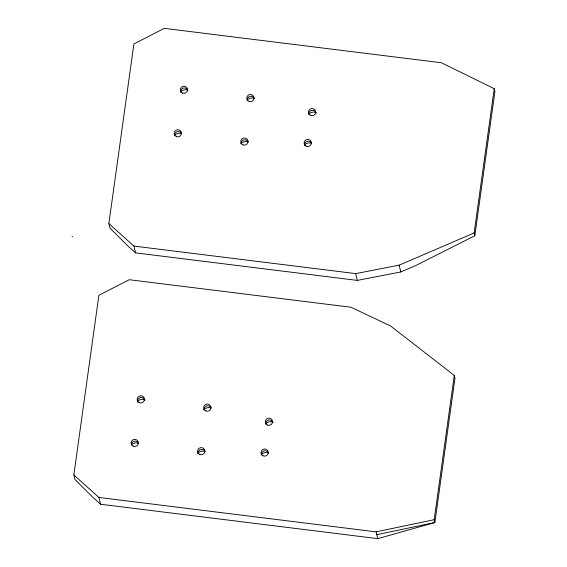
<?xml version="1.0" encoding="UTF-8"?>
<svg xmlns="http://www.w3.org/2000/svg" width="567" height="567" viewBox="0 0 567 567"><rect width="100%" height="100%" fill="white"/><g stroke="black" fill="none" stroke-linecap="round" stroke-linejoin="round"><path stroke-width="0.85" d="M73.845 474.955L98.871 295.329L129.241 279.715L350.994 307.243L390.67 326.018L454.28 375.439L454.975 378.274L434.882 522.519L377.757 538.65L100.565 504.24L93.052 497.5L74.95 479.484L73.845 474.955L98.913 497.45L100.565 504.24M108.864 223.589L133.883 43.964L164.26 28.35L441.445 62.76L494.226 88.693L494.92 91.521L474.82 235.773L415.802 265.512L400.805 271.954L357.33 280.403L135.584 252.875L128.064 246.128L109.963 228.118L108.864 223.589L133.925 246.085L135.584 252.875M376.786 534.688L434.882 522.519L434.187 519.691L454.28 375.439M474.82 235.773L474.132 232.945L494.226 88.693M133.925 246.085L355.679 273.613L399.147 265.165L474.132 232.945M98.913 497.45L376.098 531.86L434.187 519.691M72.08 236.652L72.739 236.68M399.147 265.165L400.805 271.954M355.679 273.613L357.33 280.403M376.098 531.86L377.757 538.65M137.816 402.45A3.643 3.565 -13.7 0 1 140.262 397.63A3.643 3.565 -13.7 0 1 144.791 400.586M131.494 444.982A3.643 3.565 -13.7 0 1 138.532 443.344M204.099 409.813A3.643 3.565 -13.7 0 1 211.08 407.949M198.039 453.359A3.643 3.565 -13.7 0 1 205.013 451.495M265.739 423.953A3.643 3.565 -13.7 0 1 272.713 422.089M261.43 454.543A3.643 3.565 -13.7 0 1 268.496 453.061M137.292 401.556A7.002 6.847 -13.7 0 1 145.138 399.813M131.615 444.719A7.002 6.847 -13.7 0 1 138.433 443.139M197.748 453.359A7.002 6.847 -13.7 0 1 205.02 451.417M203.815 409.813A7.002 6.847 -13.7 0 1 211.087 407.871M260.919 455.025A7.002 6.847 -13.7 0 1 268.659 452.87M265.455 423.953A7.002 6.847 -13.7 0 1 273.294 422.209M174.636 135.492A3.643 3.565 -13.7 0 1 181.617 133.628M180.724 92.067A3.643 3.565 -13.7 0 1 183.736 87.942A3.643 3.565 -13.7 0 1 187.904 90.855M241.166 143.749A3.643 3.565 -13.7 0 1 248.14 141.885M247.233 100.203A3.643 3.565 -13.7 0 1 254.207 98.339M304.578 145.131A3.643 3.565 -13.7 0 1 311.552 143.267M308.902 114.541A3.643 3.565 -13.7 0 1 311.815 110.359A3.643 3.565 -13.7 0 1 316.053 113.173M174.352 135.492A7.002 6.847 -13.7 0 1 181.624 133.55M180.469 91.897A7.002 6.847 -13.7 0 1 187.167 89.862M246.943 100.203A7.002 6.847 -13.7 0 1 254.222 98.261M240.883 143.749A7.002 6.847 -13.7 0 1 248.155 141.807M309.298 113.676A7.002 6.847 -13.7 0 1 316.209 112.514M304.295 145.138A7.002 6.847 -13.7 0 1 311.567 143.189M133.181 446.172A3.643 3.565 -13.7 0 0 138.327 442.558A3.643 3.565 -13.7 0 0 132.607 440.027A3.643 3.565 -13.7 0 0 133.181 446.172M139.362 402.676A3.643 3.565 -13.7 0 0 144.379 398.892A3.643 3.565 -13.7 0 0 138.575 396.553A3.643 3.565 -13.7 0 0 139.362 402.676M199.818 454.479A3.643 3.565 -13.7 0 0 204.836 450.694A3.643 3.565 -13.7 0 0 199.031 448.362A3.643 3.565 -13.7 0 0 199.818 454.479M205.885 410.933A3.643 3.565 -13.7 0 0 210.903 407.149A3.643 3.565 -13.7 0 0 205.098 404.81A3.643 3.565 -13.7 0 0 205.885 410.933M263.045 455.783A3.643 3.565 -13.7 0 0 268.269 452.275A3.643 3.565 -13.7 0 0 262.613 449.624A3.643 3.565 -13.7 0 0 263.045 455.783M267.525 425.073A3.643 3.565 -13.7 0 0 272.543 421.288A3.643 3.565 -13.7 0 0 266.731 418.949A3.643 3.565 -13.7 0 0 267.525 425.073M182.609 93.108A3.643 3.565 -13.7 0 0 187.493 89.161A3.643 3.565 -13.7 0 0 181.603 87.02A3.643 3.565 -13.7 0 0 182.609 93.108M176.422 136.612A3.643 3.565 -13.7 0 0 181.44 132.827A3.643 3.565 -13.7 0 0 175.635 130.488A3.643 3.565 -13.7 0 0 176.422 136.612M249.019 101.323A3.643 3.565 -13.7 0 0 254.03 97.538A3.643 3.565 -13.7 0 0 248.226 95.206A3.643 3.565 -13.7 0 0 249.019 101.323M242.952 144.869A3.643 3.565 -13.7 0 0 247.97 141.084A3.643 3.565 -13.7 0 0 242.159 138.752A3.643 3.565 -13.7 0 0 242.952 144.869M310.844 115.533A3.643 3.565 -13.7 0 0 315.635 111.479A3.643 3.565 -13.7 0 0 309.702 109.466A3.643 3.565 -13.7 0 0 310.844 115.533M306.364 146.258A3.643 3.565 -13.7 0 0 311.382 142.466A3.643 3.565 -13.7 0 0 305.57 140.134A3.643 3.565 -13.7 0 0 306.364 146.258"/></g></svg>
